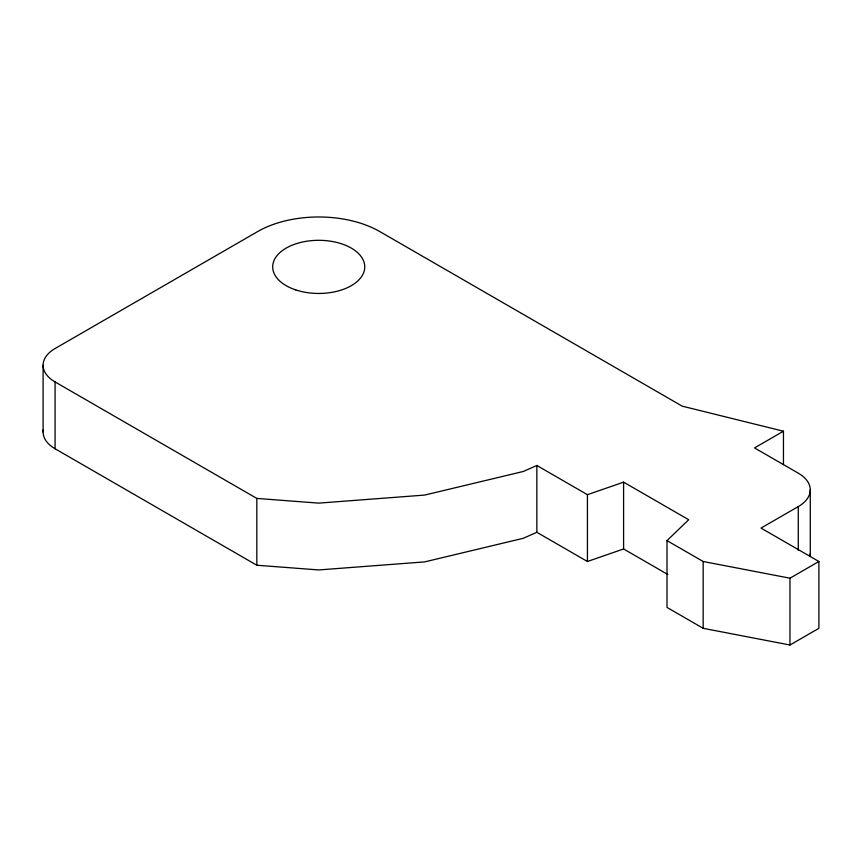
<?xml version="1.0" encoding="UTF-8"?>
<svg xmlns="http://www.w3.org/2000/svg" width="862" height="862" viewBox="0 0 862 862"><rect width="100%" height="100%" fill="white"/><g stroke="black" fill="none" stroke-linecap="round" stroke-linejoin="round"><path stroke-width="1.29" d="M783.461 431.215L754.53 447.917L798.287 473.173A40.913 23.619 0 0 1 798.277 506.587L761.027 528.083L818.9 561.496L818.9 628.312L789.969 645.013L703.166 628.312L667.005 607.43L667.005 540.614L688.706 519.732L623.603 482.149L587.431 494.68L536.843 465.48L523.32 471.471L424.632 495.079L318.735 503.128L256.833 498.419L55.082 381.941A40.913 23.619 0 0 1 55.082 348.528L257.609 231.598A86.437 49.899 0 0 1 379.851 231.598L682.198 406.153L783.461 431.215L783.461 464.629M667.005 540.614L703.166 561.496L789.969 578.197L818.9 561.496M667.781 574.469L623.603 548.965L587.442 561.496L536.854 532.296L523.32 538.287L424.643 561.895L318.735 569.944L256.833 565.235L55.082 448.757A40.913 23.619 0 0 1 43.326 429.588M810.269 489.875L810.269 556.378A40.913 23.619 0 0 0 810.043 553.91M798.287 506.587L798.287 550.473M789.969 578.197L789.969 645.013M703.166 561.496L703.166 628.312M623.603 482.149L623.603 548.965M587.431 494.68L587.442 561.496M536.843 465.48L536.854 532.296M256.833 498.419L256.833 565.235M55.082 381.941L55.082 448.757M43.1 365.24L43.1 432.056M295.72 289.901A46.031 26.571 0 0 0 364.766 266.886A46.031 26.571 0 0 0 295.72 243.871A46.031 26.571 0 0 0 295.72 289.901"/></g></svg>
